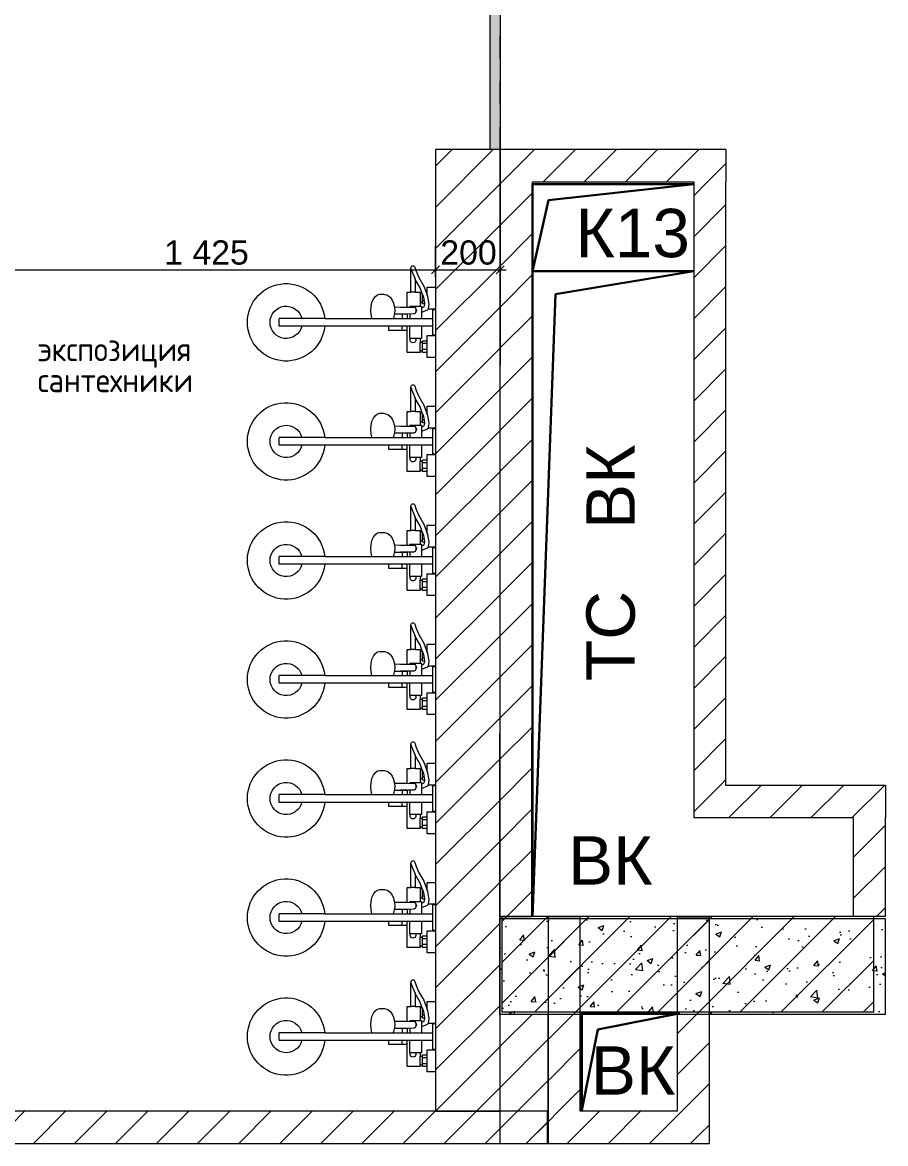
# Model space of a CAD drawing. Header units: millimetres. Extents: x 2336463 to 2579121, y 595385 to 778077.
# Drawn here: x 2430645 to 2433320, y 595385 to 598859 of the extents above; entities that cross this region are included whole.
import ezdxf

# ---------------------------------------------------------------- set-up
doc = ezdxf.new("R2010")
doc.units = ezdxf.units.MM
doc.header["$MEASUREMENT"] = 0
doc.linetypes.add('короткая штриховая', pattern=[141.111111, 70.555556, -70.555556])
for name, color, linetype in [('+возводимые стены', 7, 'Continuous'), ('1 Планировка размеры', 7, 'Continuous'), ('сит план', 7, 'Continuous')]:
    doc.layers.add(name, color=color, linetype=linetype)
for name, color, linetype, lineweight in [('+возводимые стены_Ном._пера__1', 7, 'Continuous', 13), ('+возводимые стены_Ном._пера__101', 252, 'Continuous', 5), ('1 Планировка_Ном._пера__1', 7, 'Continuous', 13), ('Интерьер - Мебель_Ном._пера__1', 7, 'Continuous', 13), ('сит план_Ном._пера__1', 7, 'Continuous', 13), ('сит план_Ном._пера__21', 7, 'Continuous', 30)]:
    doc.layers.add(name, color=color, linetype=linetype, lineweight=lineweight)
for name, color, linetype, lineweight, true_color in [('+возводимые стены_Ном._пера__169', 7, 'Continuous', 5, 0x68b353), ('+возводимые стены_Ном._пера__242', 7, 'Continuous', 13, 0x1b55b5), ('+размер планировка_Ном._пера__58', 7, 'Continuous', 5, 0xdf0000), ('1 Планировка размеры_Ном._пера__242', 7, 'Continuous', 13, 0x1b55b5), ('сит план_Ном._пера__87', 7, 'Continuous', 20, 0x6a6a6a)]:
    doc.layers.add(name, color=color, linetype=linetype, lineweight=lineweight, true_color=true_color)
doc.styles.add('СГЕНЕРИР_СТИЛЬ_1', font='arial.ttf')
doc.styles.add('СГЕНЕРИР_СТИЛЬ_4', font='isocp.shx')
doc.dimstyles.new('СГЕНЕРИР_СТИЛЬ__1', dxfattribs={"dimtxt": 75, "dimasz": 23.75, "dimexe": 0.18, "dimexo": 300, "dimgap": 0, "dimtad": 1, "dimtih": 1, "dimtoh": 1, "dimdec": 0, "dimzin": 0, "dimdsep": 46, "dimtxsty": 'СГЕНЕРИР_СТИЛЬ_1', "dimblk": 'ARROWHEAD_6', "dimblk1": 'ARROWHEAD_6', "dimblk2": 'ARROWHEAD_6', "dimcen": 0.09, "dimclrd": 256, "dimclre": 256, "dimclrt": 256, "dimazin": 0, "dimtfac": 1, "dimtdec": 4, "dimtmove": 0, "dimatfit": 3, "dimfxl": 0, "dimtolj": 1, "dimtzin": 0, "dimarcsym": 0})
pattern_1 = [(45, (2086872.015, 585813.69), (-63.639609, 63.639609), [])]

# ---------------------------------------------------------------- blocks, each defined once
blk = doc.blocks.new('Стена_549', base_point=(2432125.1, 598465.2))
at = {"layer": 'сит план_Ном._пера__87', "linetype": 'Continuous', "lineweight": 20, "true_color": 0x6a6a6a}
h = blk.add_hatch(dxfattribs=at)
h.set_pattern_fill('Блоки_Бетонные_Эффективные', color=251, style=0, pattern_type=2)
h.set_pattern_definition(pattern_1)
h.paths.add_polyline_path([(2432125.1, 598365.2), (2432225.1, 598365.2), (2432125.1, 598465.2)])
h = blk.add_hatch(dxfattribs=at)
h.set_pattern_fill('Блоки_Бетонные_Эффективные', color=251, style=0, pattern_type=2)
h.set_pattern_definition(pattern_1)
h.paths.add_polyline_path([(2432225.1, 598465.2), (2432125.1, 598465.2), (2432225.1, 598365.2)])
h = blk.add_hatch(dxfattribs=at)
h.set_pattern_fill('Блоки_Бетонные_Эффективные', color=251, style=0, pattern_type=2)
h.set_pattern_definition(pattern_1)
h.paths.add_polyline_path([(2432225.1, 598465.2), (2432225.1, 598365.2), (2432725.1, 598365.2), (2432725.1, 598465.2)])
h = blk.add_hatch(dxfattribs=at)
h.set_pattern_fill('Блоки_Бетонные_Эффективные', color=251, style=0, pattern_type=2)
h.set_pattern_definition(pattern_1)
h.paths.add_polyline_path([(2432725.1, 598365.2), (2432825.1, 598365.2), (2432825.1, 598465.2)])
h = blk.add_hatch(dxfattribs=at)
h.set_pattern_fill('Блоки_Бетонные_Эффективные', color=251, style=0, pattern_type=2)
h.set_pattern_definition(pattern_1)
h.paths.add_polyline_path([(2432725.1, 598365.2), (2432825.1, 598465.2), (2432725.1, 598465.2)])
at = {"layer": 'сит план_Ном._пера__1', "color": 7, "linetype": 'Continuous', "lineweight": 13, "flags": 128}
for points in [[(2432125.1, 598465.2), (2432125.1, 598365.2)], [(2432825.1, 598465.2), (2432125.1, 598465.2)], [(2432825.1, 598465.2), (2432825.1, 598365.2)], [(2432225.1, 598365.2), (2432725.1, 598365.2)]]:
    blk.add_lwpolyline(points, dxfattribs=at)
blk = doc.blocks.new('Стена_550', base_point=(2432825.1, 598465.2))
at = {"layer": 'сит план_Ном._пера__87', "linetype": 'Continuous', "lineweight": 20, "true_color": 0x6a6a6a}
h = blk.add_hatch(dxfattribs=at)
h.set_pattern_fill('Блоки_Бетонные_Эффективные', color=251, style=0, pattern_type=2)
h.set_pattern_definition(pattern_1)
h.paths.add_polyline_path([(2432725.1, 598365.2), (2432725.1, 596495.2), (2432825.1, 596495.2), (2432825.1, 598365.2)])
h = blk.add_hatch(dxfattribs=at)
h.set_pattern_fill('Блоки_Бетонные_Эффективные', color=251, style=0, pattern_type=2)
h.set_pattern_definition(pattern_1)
h.paths.add_polyline_path([(2432825.1, 596495.2), (2432725.1, 596395.2), (2432825.1, 596395.2)])
h = blk.add_hatch(dxfattribs=at)
h.set_pattern_fill('Блоки_Бетонные_Эффективные', color=251, style=0, pattern_type=2)
h.set_pattern_definition(pattern_1)
h.paths.add_polyline_path([(2432825.1, 596495.2), (2432725.1, 596495.2), (2432725.1, 596395.2)])
at = {"layer": 'сит план_Ном._пера__1', "color": 7, "linetype": 'Continuous', "lineweight": 13, "flags": 128}
for points in [[(2432725.1, 598365.2), (2432725.1, 596395.2)], [(2432825.1, 596495.2), (2432825.1, 598365.2)], [(2432725.1, 596395.2), (2432825.1, 596395.2)]]:
    blk.add_lwpolyline(points, dxfattribs=at)
blk = doc.blocks.new('Стена_551', base_point=(2432825.1, 596495.2))
at = {"layer": 'сит план_Ном._пера__87', "linetype": 'Continuous', "lineweight": 20, "true_color": 0x6a6a6a}
h = blk.add_hatch(dxfattribs=at)
h.set_pattern_fill('Блоки_Бетонные_Эффективные', color=251, style=0, pattern_type=2)
h.set_pattern_definition(pattern_1)
h.paths.add_polyline_path([(2432825.1, 596395.2), (2433219.7, 596395.2), (2433219.7, 596495.2), (2432825.1, 596495.2)])
h = blk.add_hatch(dxfattribs=at)
h.set_pattern_fill('Блоки_Бетонные_Эффективные', color=251, style=0, pattern_type=2)
h.set_pattern_definition(pattern_1)
h.paths.add_polyline_path([(2433219.7, 596395.2), (2433319.7, 596395.2), (2433319.7, 596495.2)])
h = blk.add_hatch(dxfattribs=at)
h.set_pattern_fill('Блоки_Бетонные_Эффективные', color=251, style=0, pattern_type=2)
h.set_pattern_definition(pattern_1)
h.paths.add_polyline_path([(2433219.7, 596395.2), (2433319.7, 596495.2), (2433219.7, 596495.2)])
at = {"layer": 'сит план_Ном._пера__1', "color": 7, "linetype": 'Continuous', "lineweight": 13, "flags": 128}
for points in [[(2433319.7, 596495.2), (2432825.1, 596495.2)], [(2433319.7, 596495.2), (2433319.7, 596395.2)], [(2432825.1, 596395.2), (2433219.7, 596395.2)]]:
    blk.add_lwpolyline(points, dxfattribs=at)
blk = doc.blocks.new('Стена_552', base_point=(2433319.7, 596495.2))
at = {"layer": 'сит план_Ном._пера__87', "linetype": 'Continuous', "lineweight": 20, "true_color": 0x6a6a6a}
h = blk.add_hatch(dxfattribs=at)
h.set_pattern_fill('Блоки_Бетонные_Эффективные', color=251, style=0, pattern_type=2)
h.set_pattern_definition(pattern_1)
h.paths.add_polyline_path([(2433219.7, 596395.2), (2433219.7, 596088.6), (2433319.7, 596088.6), (2433319.7, 596395.2)])
at = {"layer": 'сит план_Ном._пера__1', "color": 7, "linetype": 'Continuous', "lineweight": 13, "flags": 128}
for points in [[(2433219.7, 596395.2), (2433219.7, 596088.6)], [(2433319.7, 596088.6), (2433319.7, 596395.2)], [(2433319.7, 596088.6), (2433219.7, 596088.6)]]:
    blk.add_lwpolyline(points, dxfattribs=at)
blk = doc.blocks.new('Стена_553', base_point=(2432125.1, 598465.2))
at = {"layer": 'сит план_Ном._пера__87', "linetype": 'Continuous', "lineweight": 20, "true_color": 0x6a6a6a}
h = blk.add_hatch(dxfattribs=at)
h.set_pattern_fill('Блоки_Бетонные_Эффективные', color=251, style=0, pattern_type=2)
h.set_pattern_definition(pattern_1)
h.paths.add_polyline_path([(2432125.1, 598365.2), (2432123.7, 596087.9), (2432223.7, 596087.9), (2432225.1, 598365.2)])
at = {"layer": 'сит план_Ном._пера__1', "color": 7, "linetype": 'Continuous', "lineweight": 13, "flags": 128}
for points in [[(2432125.1, 598365.2), (2432123.7, 596087.9)], [(2432223.7, 596087.9), (2432225.1, 598365.2)], [(2432223.7, 596087.9), (2432123.7, 596087.9)]]:
    blk.add_lwpolyline(points, dxfattribs=at)
blk = doc.blocks.new('Стена_554', base_point=(2432130.7, 596088.6))
at = {"layer": 'сит план_Ном._пера__87', "linetype": 'Continuous', "lineweight": 20, "true_color": 0x6a6a6a}
h = blk.add_hatch(dxfattribs=at)
h.set_pattern_fill('Блоки_Бетонные_Эффективные', color=251, style=0, pattern_type=2)
h.set_pattern_definition(pattern_1)
h.paths.add_polyline_path([(2432130.7, 595793.6), (2433282.8, 595793.6), (2433282.8, 596088.6), (2432130.7, 596088.6)])
at = {"layer": 'сит план_Ном._пера__1', "color": 7, "linetype": 'Continuous', "lineweight": 13, "flags": 128}
for points in [[(2433282.8, 596088.6), (2432130.7, 596088.6)], [(2432130.7, 596088.6), (2432130.7, 595793.6)], [(2433282.8, 595793.6), (2433282.8, 596088.6)], [(2432130.7, 595793.6), (2433282.8, 595793.6)]]:
    blk.add_lwpolyline(points, dxfattribs=at)
blk = doc.blocks.new('Стена_555', base_point=(2432273.7, 596087.9))
at = {"layer": 'сит план_Ном._пера__87', "linetype": 'Continuous', "lineweight": 20, "true_color": 0x6a6a6a}
h = blk.add_hatch(dxfattribs=at)
h.set_pattern_fill('Блоки_Бетонные_Эффективные', color=251, style=0, pattern_type=2)
h.set_pattern_definition(pattern_1)
h.paths.add_polyline_path([(2432373.7, 595485.2), (2432373.7, 596087.9), (2432273.7, 596087.9), (2432273.7, 595485.2)])
h = blk.add_hatch(dxfattribs=at)
h.set_pattern_fill('Блоки_Бетонные_Эффективные', color=251, style=0, pattern_type=2)
h.set_pattern_definition(pattern_1)
h.paths.add_polyline_path([(2432373.7, 595485.2), (2432273.7, 595385.2), (2432373.7, 595385.2)])
h = blk.add_hatch(dxfattribs=at)
h.set_pattern_fill('Блоки_Бетонные_Эффективные', color=251, style=0, pattern_type=2)
h.set_pattern_definition(pattern_1)
h.paths.add_polyline_path([(2432373.7, 595485.2), (2432273.7, 595485.2), (2432273.7, 595385.2)])
at = {"layer": 'сит план_Ном._пера__1', "color": 7, "linetype": 'Continuous', "lineweight": 13, "flags": 128}
for points in [[(2432273.7, 596087.9), (2432273.7, 595385.2)], [(2432373.7, 596087.9), (2432273.7, 596087.9)], [(2432373.7, 595485.2), (2432373.7, 596087.9)], [(2432273.7, 595385.2), (2432373.7, 595385.2)]]:
    blk.add_lwpolyline(points, dxfattribs=at)
blk = doc.blocks.new('Стена_556', base_point=(2432273.7, 595385.2))
at = {"layer": 'сит план_Ном._пера__87', "linetype": 'Continuous', "lineweight": 20, "true_color": 0x6a6a6a}
h = blk.add_hatch(dxfattribs=at)
h.set_pattern_fill('Блоки_Бетонные_Эффективные', color=251, style=0, pattern_type=2)
h.set_pattern_definition(pattern_1)
h.paths.add_polyline_path([(2432373.7, 595385.2), (2432673.7, 595385.2), (2432673.7, 595485.2), (2432373.7, 595485.2)])
h = blk.add_hatch(dxfattribs=at)
h.set_pattern_fill('Блоки_Бетонные_Эффективные', color=251, style=0, pattern_type=2)
h.set_pattern_definition(pattern_1)
h.paths.add_polyline_path([(2432773.7, 595485.2), (2432673.7, 595485.2), (2432773.7, 595385.2)])
h = blk.add_hatch(dxfattribs=at)
h.set_pattern_fill('Блоки_Бетонные_Эффективные', color=251, style=0, pattern_type=2)
h.set_pattern_definition(pattern_1)
h.paths.add_polyline_path([(2432673.7, 595485.2), (2432673.7, 595385.2), (2432773.7, 595385.2)])
at = {"layer": 'сит план_Ном._пера__1', "color": 7, "linetype": 'Continuous', "lineweight": 13, "flags": 128}
for points in [[(2432673.7, 595485.2), (2432373.7, 595485.2)], [(2432773.7, 595385.2), (2432773.7, 595485.2)], [(2432373.7, 595385.2), (2432773.7, 595385.2)]]:
    blk.add_lwpolyline(points, dxfattribs=at)
blk = doc.blocks.new('Стена_557', base_point=(2432773.7, 595385.2))
at = {"layer": 'сит план_Ном._пера__87', "linetype": 'Continuous', "lineweight": 20, "true_color": 0x6a6a6a}
h = blk.add_hatch(dxfattribs=at)
h.set_pattern_fill('Блоки_Бетонные_Эффективные', color=251, style=0, pattern_type=2)
h.set_pattern_definition(pattern_1)
h.paths.add_polyline_path([(2432773.7, 595485.2), (2432773.7, 596087.9), (2432673.7, 596087.9), (2432673.7, 595485.2)])
at = {"layer": 'сит план_Ном._пера__1', "color": 7, "linetype": 'Continuous', "lineweight": 13, "flags": 128}
for points in [[(2432673.7, 596087.9), (2432773.7, 596087.9)], [(2432673.7, 596087.9), (2432673.7, 595485.2)], [(2432773.7, 595485.2), (2432773.7, 596087.9)]]:
    blk.add_lwpolyline(points, dxfattribs=at)
blk = doc.blocks.new('Стена_558', base_point=(2432270.5, 595385.2))
at = {"layer": '+возводимые стены_Ном._пера__169', "linetype": 'Continuous', "lineweight": 5, "true_color": 0x68b353}
h = blk.add_hatch(dxfattribs=at)
h.set_pattern_fill('Блоки_Бетонные_Эффективные', color=85, style=0, pattern_type=2)
h.set_pattern_definition(pattern_1)
h.paths.add_polyline_path([(2430499.7, 595385.2), (2432270.5, 595385.2), (2432270.5, 595485.2), (2430499.7, 595485.2)])
at = {"layer": '+возводимые стены_Ном._пера__101', "color": 252, "linetype": 'Continuous', "lineweight": 5, "flags": 128}
for points in [[(2432270.5, 595485.2), (2430499.7, 595485.2)], [(2432270.5, 595485.2), (2432270.5, 595385.2)], [(2430499.7, 595385.2), (2432270.5, 595385.2)]]:
    blk.add_lwpolyline(points, dxfattribs=at)
blk = doc.blocks.new('Стена_563', base_point=(2432124.6, 595785.4))
at = {"layer": '+возводимые стены_Ном._пера__169', "linetype": 'Continuous', "lineweight": 5, "true_color": 0x68b353}
h = blk.add_hatch(dxfattribs=at)
h.set_pattern_fill('Блоки_Бетонные_Эффективные', color=85, style=0, pattern_type=2)
h.set_pattern_definition(pattern_1)
h.paths.add_polyline_path([(2432124.6, 595785.4), (2432124.6, 595385.4), (2432274.6, 595385.4), (2432274.6, 595785.4)])
at = {"layer": '+возводимые стены_Ном._пера__101', "color": 252, "linetype": 'Continuous', "lineweight": 5, "flags": 128}
for points in [[(2432124.6, 595785.4), (2432124.6, 595385.4)], [(2432274.6, 595785.4), (2432124.6, 595785.4)], [(2432274.6, 595385.4), (2432274.6, 595785.4)], [(2432124.6, 595385.4), (2432274.6, 595385.4)]]:
    blk.add_lwpolyline(points, dxfattribs=at)
blk = doc.blocks.new('Душевой Гарнитур 25_4')
at = {"layer": 'Интерьер - Мебель_Ном._пера__1', "color": 7, "linetype": 'Continuous', "lineweight": 13}
for p, q in [((-93, -26), (-57, -26)), ((-84, -26), (-84, -40)), ((-66, -26), (-66, -40)), ((-12, -8), (12, -8)), ((41.5, -23), (41, -23.2)), ((42.8, -22.7), (41.5, -23)), ((55.9, -20.6), (42.8, -22.7)), ((57.2, -20.5), (55.9, -20.6)), ((58.4, -33.9), (56.8, -33.6)), ((61.7, -21.4), (57.2, -20.5)), ((77.5, -37.6), (58.4, -33.9)), ((81, -25), (61.7, -21.4)), ((93, -29.3), (81, -25)), ((82.1, -25.5), (82.1, -25.5)), ((83.7, -26), (93, -26)), ((-89, -40), (-61, -40)), ((-89, -48), (-61, -48)), ((-50, -48), (-50, -80)), ((-12, -44), (-12, -145)), ((12, -197), (12, -44)), ((26.5, -109.1), (27, -66.8)), ((27, -66.8), (27.2, -65.2)), ((27.2, -65.2), (27.9, -63.7)), ((27.9, -63.7), (29.1, -62.3)), ((29.1, -62.3), (30.5, -61.3)), ((30.5, -61.3), (32, -60.8)), ((44.5, -44), (30.6, -44)), ((34.4, -59.6), (32, -60.8)), ((32, -60.8), (32.2, -60.7)), ((32, -60.8), (32, -60.8)), ((32.2, -60.7), (34, -60.5)), ((34, -60.5), (40, -60.5)), ((37, -59.2), (34.4, -59.6)), ((39.6, -59.6), (37, -59.2)), ((42, -60.8), (39.6, -59.6)), ((40, -60.5), (41.8, -60.7)), ((41.8, -60.7), (42, -60.8)), ((42, -60.8), (42, -60.8)), ((42, -60.8), (43.5, -61.3)), ((43.5, -61.3), (44.9, -62.3)), ((44.9, -62.3), (46.1, -63.7)), ((46.1, -63.7), (46.8, -65.2)), ((46.8, -65.2), (47, -66.8)), ((47.3, -88), (47, -66.8)), ((50, -80), (50, -48)), ((50, -52), (50, -49.3)), ((50, -55.1), (50, -52)), ((50, -58.5), (50, -55.1)), ((61, -40), (66, -40)), ((89, -48), (61, -48)), ((66, -35.3), (66, -40)), ((66, -40), (84, -40)), ((89, -41.6), (77.5, -37.6)), ((84, -39.9), (84, -40)), ((84, -40), (84.4, -40)), ((93, -63.5), (93, -76.5)), ((153.4, -71.8), (134.4, -63.5)), ((-50, -80), (-12, -80)), ((-25, -88), (-12, -88)), ((-25, -103), (-12, -103)), ((26.8, -80), (12, -80)), ((26.7, -88), (12, -88)), ((25, -103), (12, -103)), ((25, -88), (25, -127.5)), ((50, -80), (47.2, -80)), ((167, -76.2), (153.4, -71.8)), ((167, -76.2), (169, -76.5)), ((12, -128.3), (12.1, -128.3)), ((14.2, -130.2), (12, -131.2)), ((19.4, -128.8), (14.2, -130.2)), ((27.9, -126.8), (19.4, -128.8)), ((26, -127.3), (26.5, -109.1)), ((37, -126.1), (27.9, -126.8)), ((46.1, -126.8), (37, -126.1)), ((48, -127.3), (46.1, -126.8)), ((12.1, -142.4), (12, -142.3)), ((-12, -343.6), (-12, -485)), ((12, -343.6), (12, -485)), ((-12, -485), (12, -485))]:
    blk.add_line(p, q, dxfattribs=at)
at = {"layer": 'Интерьер - Мебель_Ном._пера__1', "color": 7, "linetype": 'Continuous', "lineweight": 13, "flags": 128}
blk.add_lwpolyline([(-12, -343.6, 19.949874), (12, -343.6), (12, -197), (24.1, -199.9), (37, -200.9), (49.9, -199.9), (62, -197), (72.4, -192.5), (80.3, -186.5), (85.3, -179.6), (87, -172.2), (87, -161.6), (86.5, -158.4), (84.8, -151), (83.4, -148.3), (78.6, -141.6), (76.5, -139.8), (69.2, -134.4), (59.8, -130.2), (54.6, -128.8), (48, -127.3), (47.5, -109.1), (47.3, -88), (93, -88), (93, -76.5), (169, -76.5, 0.853753), (171, -63.8), (158.2, -59.6), (139, -51.3), (112.3, -36.1), (93, -29.3), (93, -26), (109, -26), (109, 0), (41, 0), (41, -23.2), (40.4, -23.5), (39.3, -24.2), (38.5, -25.1), (37.8, -26.2), (30.4, -44), (12, -44), (12, -8), (40, -8), (40, 0), (-40, 0), (-40, -8), (-12, -8), (-12, -44), (-50, -44), (-50, -48), (-61, -48), (-61, -40), (-57, -40), (-57, -26), (-41, -26), (-41, 0), (-109, 0), (-109, -26), (-93, -26), (-93, -40), (-89, -40), (-89, -48), (-93, -48), (-93, -88), (-25, -88), (-25, -145), (-24.4, -145), (-22.8, -145), (-20.4, -145), (-17.1, -145), (-13.1, -145), (-12, -145)], format="xyb", close=True, dxfattribs=at)
for points in [[(50, -44), (44.5, -44), (48.2, -35), (56.8, -33.6), (57, -33.6), (57, -40), (61, -40), (61, -48), (50, -48)], [(89, -48), (89, -41.6), (106.9, -48), (133, -62.9), (134.4, -63.5), (93, -63.5), (93, -48)]]:
    blk.add_lwpolyline(points, close=True, dxfattribs=at)
at = {"layer": 'Интерьер - Мебель_Ном._пера__1', "color": 7, "linetype": 'Continuous', "lineweight": 13}
for centre, radius, start, end in [((-54.5, -70), 9, 60, 300), ((0, -463), 50, 103.8865, 76.1135)]:
    blk.add_arc(centre, radius, start, end, dxfattribs=at)
blk = doc.blocks.new('*D3248', base_point=(2086872, 585813.7))
at = {"layer": '1 Планировка размеры_Ном._пера__242', "color": 152, "linetype": 'Continuous', "lineweight": 13, "true_color": 0x1b55b5}
for p, q in [((2431925.1, 598069.5), (2431925.1, 598165.2)), ((2430499.7, 598069.5), (2430499.7, 598116.4)), ((2430481, 598092.9), (2430499.7, 598092.9)), ((2430512.2, 598105.4), (2430487.2, 598080.4)), ((2430499.7, 598092.9), (2431925.1, 598092.9)), ((2431937.6, 598105.4), (2431912.6, 598080.4))]:
    blk.add_line(p, q, dxfattribs=at)
at = {"layer": '1 Планировка размеры_Ном._пера__242', "color": 152, "lineweight": 13, "true_color": 0x1b55b5, "insert": (2431084.2, 598107.9), "char_height": 75, "attachment_point": 7, "style": 'СГЕНЕРИР_СТИЛЬ_1'}
blk.add_mtext('\\A1;{\\pql;\\fArial|b0|i0|c204|p38;1\xa0425}', dxfattribs=at)
blk = doc.blocks.new('ARROWHEAD_6')
at = {"color": 0, "linetype": 'Continuous', "lineweight": 0}
for p, q in [((0, 0), (-1, 0)), ((-0.5, -0.5), (0.5, 0.5))]:
    blk.add_line(p, q, dxfattribs=at)
blk = doc.blocks.new('*D3249', base_point=(2086872, 585813.7))
at = {"layer": '1 Планировка размеры_Ном._пера__242', "color": 152, "linetype": 'Continuous', "lineweight": 13, "true_color": 0x1b55b5}
for p, q in [((2431925.1, 598069.5), (2431925.1, 598165.2)), ((2431937.6, 598105.4), (2431912.6, 598080.4))]:
    blk.add_line(p, q, dxfattribs=at)
blk = doc.blocks.new('*D3250', base_point=(2086872, 585813.7))
at = {"layer": '1 Планировка размеры_Ном._пера__242', "color": 152, "linetype": 'Continuous', "lineweight": 13, "true_color": 0x1b55b5}
for p, q in [((2431925.1, 598069.5), (2431925.1, 598165.2)), ((2432125.1, 598069.5), (2432125.1, 598165.2)), ((2431937.6, 598105.4), (2431912.6, 598080.4)), ((2431925.1, 598092.9), (2432125.1, 598092.9)), ((2432112.6, 598080.4), (2432137.6, 598105.4)), ((2432125.1, 598092.9), (2432143.9, 598092.9))]:
    blk.add_line(p, q, dxfattribs=at)
at = {"layer": '1 Планировка размеры_Ном._пера__242', "color": 152, "lineweight": 13, "true_color": 0x1b55b5, "insert": (2431939.8, 598107.9), "char_height": 75, "attachment_point": 7, "style": 'СГЕНЕРИР_СТИЛЬ_1'}
blk.add_mtext('\\A1;{\\pql;\\fArial|b0|i0|c204|p38;200}', dxfattribs=at)

msp = doc.modelspace()

# ---------------------------------------------------------------- hatches: boundary and pattern name
at = {"layer": '+возводимые стены_Ном._пера__242', "linetype": 'Continuous', "lineweight": 0, "true_color": 0xc6d4ec}
msp.add_hatch(color=254, dxfattribs=at).paths.add_polyline_path([(2432125.1, 598465.2), (2432093.9, 598465.2), (2432093.9, 599675.5), (2432125.1, 599675.5)])
at = {"layer": '+возводимые стены_Ном._пера__242', "linetype": 'Continuous', "lineweight": 13, "true_color": 0x1b55b5}
h = msp.add_hatch(dxfattribs=at)
h.set_pattern_fill('Блоки_Бетонные_Эффективные', color=152, style=0, pattern_type=2)
h.set_pattern_definition(pattern_1)
h.paths.add_polyline_path([(2432125.1, 598465.2), (2431925.1, 598465.2), (2431925.1, 595485.2), (2432125.1, 595485.2)])
at = {"layer": 'сит план_Ном._пера__1', "linetype": 'Continuous', "lineweight": 13}
h = msp.add_hatch(dxfattribs=at)
h.set_pattern_fill('AR_CONC', style=0, pattern_type=2)
h.set_pattern_definition([(50, (2086872.01, 585813.69), (-182.18467, 15.939086), [19.05, -209.55]), (355, (2086872.01, 585813.69), (-35.24342, 191.05685), [15.24, -167.64058]), (100.451445, (2086887.2, 585812.36), (146.94125, 175.11775), [16.19001, -178.09024]), (46.1842, (2086872.01, 585864.49), (-271.07904, 42.04233), [28.575, -314.325]), (96.63556, (2086894.6, 585860.98), (237.40413, 247.42612), [24.28502, -267.1356]), (351.18415, (2086872.01, 585864.49), (237.40413, 247.42612), [22.85997, -251.45973]), (21, (2086897.41, 585851.79), (-151.61439, 102.2652), [19.05, -209.55]), (326, (2086897.41, 585851.79), (61.80203, 184.18797), [15.24, -167.64]), (71.451445, (2086910.05, 585843.26), (213.41642, 81.92277), [16.19001, -178.08994]), (37.5, (2086872.015, 585813.686), (3.088603, 84.555039), [0, -165.608, 0, -170.18, 0, -168.275]), (7.5, (2086872.015, 585813.69), (66.819663, 100.180575), [0, -97.028, 0, -161.798, 0, -64.135]), (327.5, (2086815.37, 585813.686), (-135.590595, 5.728744), [0, -63.5, 0, -198.12, 0, -262.89]), (317.5, (2086789.97, 585813.69), (148.12918, 25.42649), [0, -82.55, 0, -131.572, 0, -186.69])])
h.paths.add_polyline_path([(2432124.6, 596083), (2433318.5, 596083), (2433318.5, 595785.4), (2432124.6, 595785.4)])

# ---------------------------------------------------------------- linework, layer by layer
at = {"layer": '+возводимые стены_Ном._пера__1', "color": 7, "linetype": 'Continuous', "lineweight": 13, "flags": 128}
for points in [[(2432125.1, 598465.2), (2432093.9, 598465.2), (2432093.9, 599675.5), (2432125.1, 599675.5)], [(2432125.1, 598465.2), (2431925.1, 598465.2), (2431925.1, 595485.2), (2432125.1, 595485.2)]]:
    msp.add_lwpolyline(points, close=True, dxfattribs=at)
at = {"layer": '1 Планировка_Ном._пера__1', "color": 7, "linetype": 'короткая штриховая', "lineweight": 13}
msp.add_line((2432125.1, 598465.2), (2432125.1, 599679.5), dxfattribs=at)
at = {"layer": 'сит план_Ном._пера__1', "color": 7, "linetype": 'Continuous', "lineweight": 13, "flags": 128}
msp.add_lwpolyline([(2432124.6, 596083), (2433318.5, 596083), (2433318.5, 595785.4), (2432124.6, 595785.4)], close=True, dxfattribs=at)
at = {"layer": 'сит план_Ном._пера__21', "color": 7, "linetype": 'Continuous', "lineweight": 30, "flags": 128}
for points in [[(2432225.1, 598088.2), (2432275.1, 598308.2), (2432725.1, 598358.2), (2432225.1, 598358.2)], [(2432225.1, 596088.2), (2432296.5, 598016.8), (2432725.1, 598088.3), (2432225.1, 598088.3)], [(2432378.3, 595488.6), (2432428.3, 595738.6), (2432679.2, 595788.6), (2432378.3, 595788.6)]]:
    msp.add_lwpolyline(points, close=True, dxfattribs=at)

# ---------------------------------------------------------------- block references
at = {"layer": '+возводимые стены', "color": 252, "lineweight": 5}
for name, p in [('Стена_563', (2432124.6, 595785.4)), ('Стена_558', (2432270.5, 595385.2))]:
    msp.add_blockref(name, p, dxfattribs=at)
at = {"layer": 'Интерьер - Мебель_Ном._пера__1', "color": 7, "linetype": 'Continuous', "lineweight": 13, "xscale": -1, "zscale": 1000, "rotation": 270}
for p in [(2431925.1, 597930), (2431925.1, 597561.1), (2431925.1, 597192.2), (2431925.1, 596823.4), (2431925.1, 596454.5), (2431925.1, 596085.6), (2431925.1, 595716.8)]:
    msp.add_blockref('Душевой Гарнитур 25_4', p, dxfattribs=at)
at = {"layer": 'сит план', "color": 7, "lineweight": 13}
for name, p in [('Стена_549', (2432125.1, 598465.2)), ('Стена_553', (2432125.1, 598465.2)), ('Стена_550', (2432825.1, 598465.2)), ('Стена_551', (2432825.1, 596495.2)), ('Стена_552', (2433319.7, 596495.2)), ('Стена_554', (2432130.7, 596088.6)), ('Стена_555', (2432273.7, 596087.9)), ('Стена_557', (2432773.7, 595385.2)), ('Стена_556', (2432273.7, 595385.2))]:
    msp.add_blockref(name, p, dxfattribs=at)

# ---------------------------------------------------------------- texts
at = {"layer": '+размер планировка_Ном._пера__58', "color": 12, "linetype": 'Continuous', "lineweight": 5, "true_color": 0xdf0000, "insert": (2430692.3, 597884.5), "char_height": 75, "attachment_point": 1, "line_spacing_factor": 0.766832, "style": 'СГЕНЕРИР_СТИЛЬ_4'}
msp.add_mtext('\\A1;{\\pql;\\Fisocp.shx;экспозиция \\P\\pql;\\Fisocp.shx;сантехники}', dxfattribs=at)
at = {"layer": 'сит план_Ном._пера__1', "color": 7, "linetype": 'Continuous', "lineweight": 13, "char_height": 150, "attachment_point": 1, "style": 'СГЕНЕРИР_СТИЛЬ_1'}
for s, insert in [('\\A1;{\\pql;\\fArial|b0|i0|c204|p38;К13}', (2432358.3, 598281.8)), ('\\A1;{\\pql;\\fArial|b0|i0|c204|p38;ВК}', (2432335.6, 596337.7)), ('\\A1;{\\pql;\\fArial|b0|i0|c204|p38;ВК}', (2432406.4, 595686.7))]:
    msp.add_mtext(s, dxfattribs=dict(at, insert=insert))
at = {"layer": 'сит план_Ном._пера__1', "color": 7, "linetype": 'Continuous', "lineweight": 13, "char_height": 150, "attachment_point": 1, "rotation": 90, "style": 'СГЕНЕРИР_СТИЛЬ_1'}
for s, insert in [('\\A1;{\\pql;\\fArial|b0|i0|c204|p38;ВК}', (2432392.5, 597289.5)), ('\\A1;{\\pql;\\fArial|b0|i0|c204|p38;ТС}', (2432392.5, 596818.5))]:
    msp.add_mtext(s, dxfattribs=dict(at, insert=insert))

# ---------------------------------------------------------------- dimensions: what is measured, and where the dimension line sits
at = {"layer": '1 Планировка размеры', "color": 152, "linetype": 'Continuous', "lineweight": 13, "true_color": 0x1b55b5}
for base, p1, p2, picture, middle in [((2431925.1, 598092.9), (2430499.7, 598291.9), (2431925.1, 598465.2), '*D3248', (2431213, 598145.4)), ((2431925.1474898, 598092.9351911), (2431925.1474898, 598465.2224047), (2431925.1474898, 597924.596364), '*D3249', (2431925.2785551, 598145.4351917)), ((2432125.1, 598092.9), (2431925.1, 597924.6), (2432125.1, 598465.2), '*D3250', (2432025.5, 598145.4))]:
    dim = msp.add_linear_dim(base=base, p1=p1, p2=p2, dimstyle='СГЕНЕРИР_СТИЛЬ__1', dxfattribs=at)
    dim.commit()
    dim.dimension.update_dxf_attribs({"geometry": picture, "text_midpoint": middle, "dimtype": 160})

doc.saveas('drawing.dxf')
